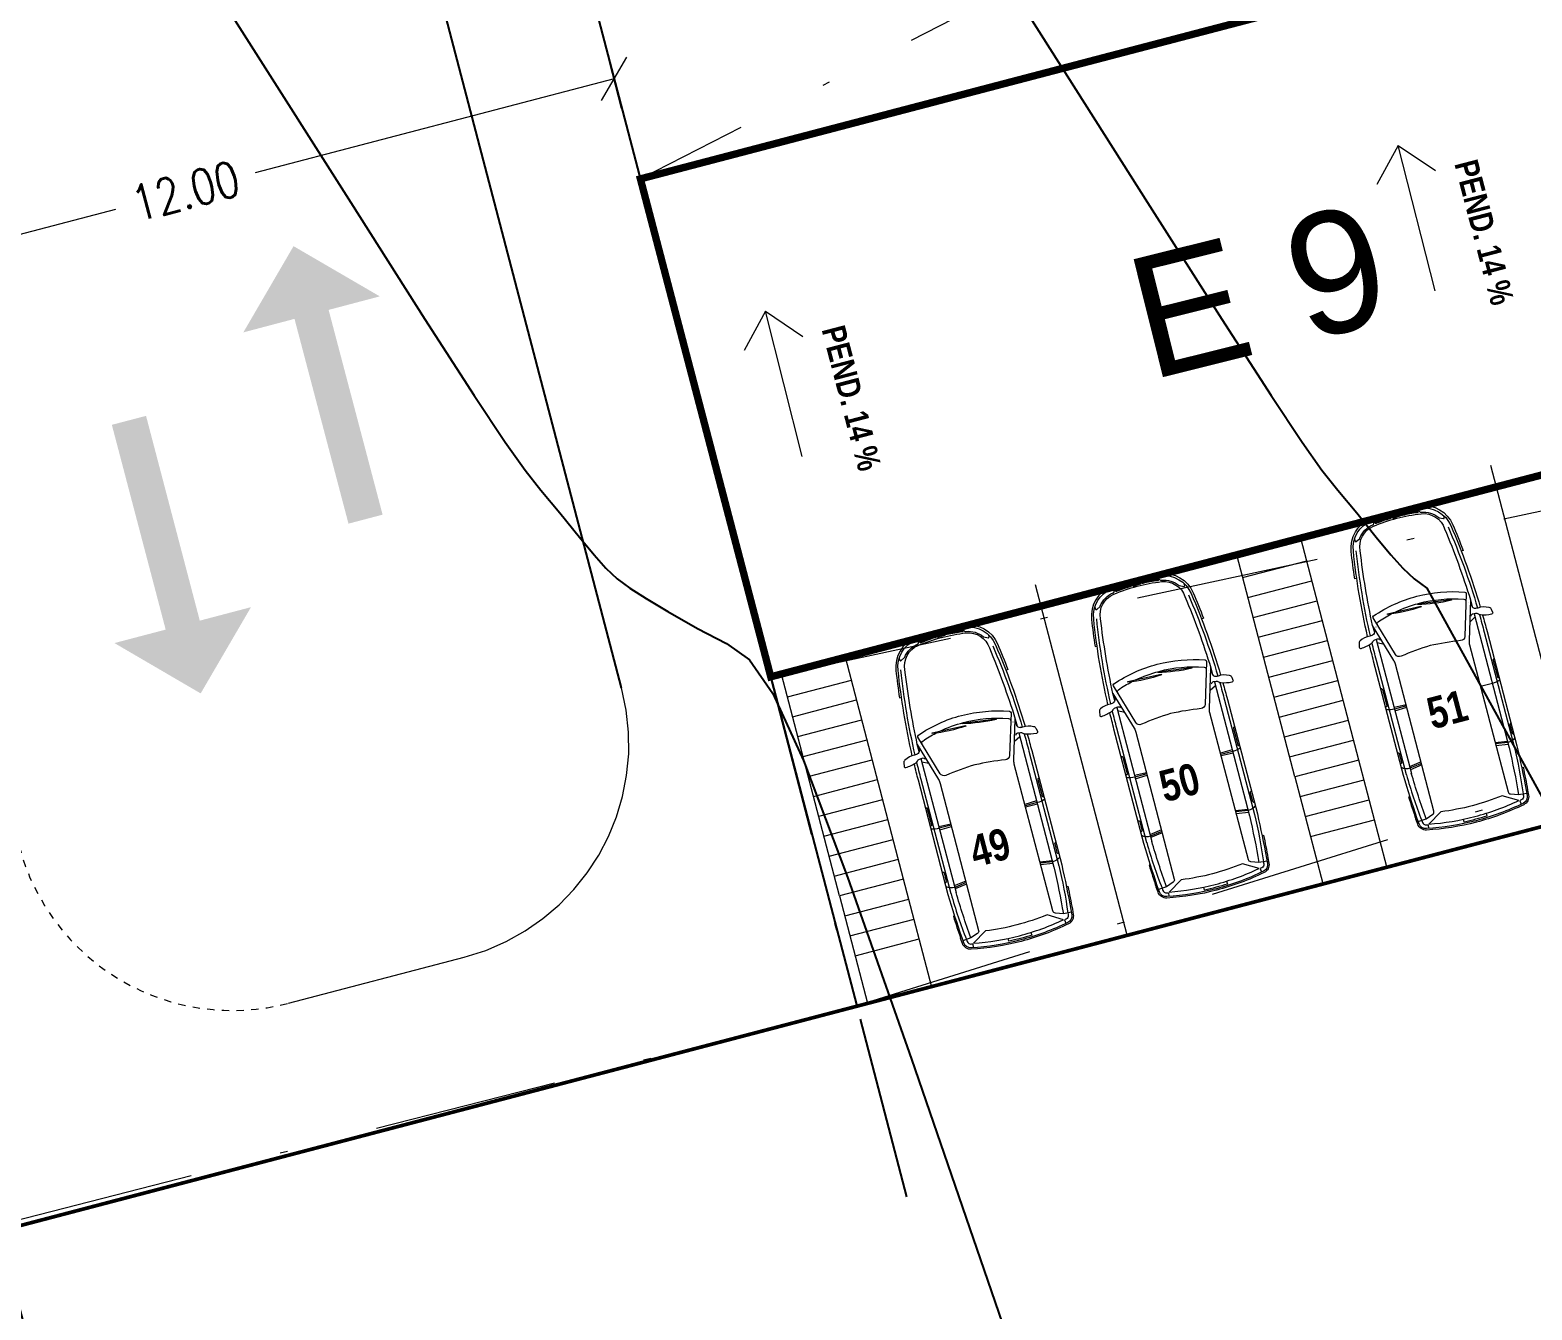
# Model space of a CAD drawing. Header units: metres. Extents: x -899 to -730, y -240 to 6.
# Drawn here: x -844.88 to -824.45, y -213.2 to -195.79 of the extents above; entities that cross this region are included whole.
import ezdxf

# ---------------------------------------------------------------- set-up
doc = ezdxf.new("R2010")
doc.units = ezdxf.units.M
doc.header["$LTSCALE"] = 5
doc.header["$MEASUREMENT"] = 0
doc.linetypes.add('DASHDOT', pattern=[1, 0.5, -0.25, 0, -0.25])
doc.linetypes.add('HIDDEN', pattern=[0.375, 0.25, -0.125])
doc.layers.get('0').update_dxf_attribs({"color": 30})
for name, color, linetype, lineweight in [('A-ANNO-TEXT', 3, 'Continuous', 18), ('A-AREA-PATT', 8, 'Continuous', 18), ('A-FLOR-OVHD', 3, 'HIDDEN', 18), ('U-ANNO-NOTE', 7, 'Continuous', 35), ('U-PARK-MNR', 255, 'Continuous', 13)]:
    doc.layers.add(name, color=color, linetype=linetype, lineweight=lineweight)
doc.layers.add('U-ANNO-DIMS', color=210, linetype='Continuous', lineweight=18, plot=False)
for name, color, linetype in [('U-BLDG', 7, 'Continuous'), ('U-PROP', 1, 'Continuous'), ('U-STRT', 4, 'Continuous'), ('U-TOPO-CURV', 8, 'Continuous')]:
    doc.layers.add(name, color=color, linetype=linetype)
doc.styles.add('E-ARIAL', font='arial.ttf')
doc.styles.add('E-ROMANS', font='romans.shx', dxfattribs={"width": 0.8})
doc.dimstyles.new('E-0200_TICK_24', dxfattribs={"dimscale": 0.001, "dimtxt": 480, "dimasz": 480, "dimexe": 240, "dimexo": 120, "dimgap": 240, "dimtad": 0, "dimzin": 0, "dimdsep": 46, "dimtxsty": 'E-ROMANS', "dimblk": 'OBLIQUE', "dimcen": 240, "dimclrd": 256, "dimclre": 256, "dimclrt": 256, "dimadec": 0, "dimazin": 0, "dimtfac": 1, "dimtmove": 1, "dimatfit": 3, "dimldrblk": 'OPEN90', "dimfxl": 1, "dimtfill": 1, "dimtolj": 1, "dimtzin": 0, "dimlwd": -1, "dimarcsym": 0})

# ---------------------------------------------------------------- blocks, each defined once
blk = doc.blocks.new('_Oblique')
at = {"color": 0, "linetype": 'ByBlock', "lineweight": -2}
blk.add_line((-0.5, -0.5), (0.5, 0.5), dxfattribs=at)
blk = doc.blocks.new('*D283')
at = {"layer": 'U-ANNO-DIMS', "linetype": 'DASHDOT', "lineweight": -2, "transparency": 16777216}
for p, q in [((-832.952, -211.657), (-836.994, -196.219)), ((-844.612, -214.709), (-848.654, -199.272))]:
    blk.add_line(p, q, dxfattribs=at)
at = {"layer": 'U-ANNO-DIMS', "transparency": 16777216}
for p, q in [((-836.933, -196.451), (-841.814, -197.729)), ((-848.593, -199.504), (-843.712, -198.226))]:
    blk.add_line(p, q, dxfattribs=at)
at = {"layer": 'U-ANNO-DIMS', "linetype": 'DASHDOT', "transparency": 16777216, "xscale": 0.48, "yscale": 0.48, "zscale": 0.48}
for p, rotation in [((-836.933, -196.451), 14.67112543496389), ((-848.593, -199.504), 194.6711254349639)]:
    blk.add_blockref('_Oblique', p, dxfattribs=dict(at, rotation=rotation))
at = {"layer": 'U-ANNO-DIMS', "linetype": 'DASHDOT', "transparency": 16777216, "insert": (-842.763, -197.978), "char_height": 0.48, "attachment_point": 5, "rotation": 14.6711, "style": 'E-ROMANS', "bg_fill": 3, "box_fill_scale": 1.25, "bg_fill_color": 256, "bg_fill_true_color": 13158600, "bg_fill_transparency": 0}
blk.add_mtext('\\A1;12.00', dxfattribs=at)
blk = doc.blocks.new('_Open90')
at = {"color": 0, "linetype": 'ByBlock', "lineweight": -2}
for p, q in [((-0.5, 0.5), (0, 0)), ((0, 0), (-1, 0)), ((0, 0), (-0.5, -0.5))]:
    blk.add_line(p, q, dxfattribs=at)

msp = doc.modelspace()

# ---------------------------------------------------------------- hatches: boundary and pattern name
at = {"layer": 'A-AREA-PATT', "linetype": 'DASHDOT'}
h = msp.add_hatch(dxfattribs=at)
h.set_pattern_fill('GRASS', color=256, scale=0.07, style=0)
h.set_pattern_definition([(90, (-133.418, 0), (-1.257235, 1.257235), [0.333375, -2.181095]), (45, (-133.418, 0), (-1.257236, 1.257236), [0.333375, -1.444625]), (135, (-133.418, 0), (-1.257236, -1.257236), [0.333375, -1.444625])])
edge = h.paths.add_edge_path()
edge.add_line((-752.312, -173.159), (-752.517, -173.21))
edge.add_line((-752.517, -173.21), (-757.708, -152.193))
edge.add_line((-757.708, -152.193), (-802.73, -163.774))
edge.add_line((-802.73, -163.774), (-805.665, -152.562))
edge.add_line((-805.665, -152.562), (-808.244, -153.233))
edge.add_line((-808.244, -153.233), (-805.308, -164.449))
edge.add_line((-805.308, -164.449), (-831.621, -171.338))
edge.add_line((-831.621, -171.338), (-825.452, -194.9))
edge.add_line((-825.452, -194.9), (-799.139, -188.011))
edge.add_line((-799.139, -188.011), (-796.191, -199.272))
edge.add_line((-796.191, -199.272), (-793.772, -198.638))
edge.add_line((-793.772, -198.638), (-796.735, -187.32))
edge.add_line((-796.735, -187.32), (-751.702, -175.53))
edge.add_line((-751.702, -175.53), (-752.313, -173.157))
for points in [[(-840.817, -199.594), (-840.083, -202.379), (-840.547, -202.501), (-841.281, -199.716), (-841.977, -199.9), (-841.294, -198.727), (-840.121, -199.41)], [(-842.569, -203.82), (-843.3, -201.035), (-843.765, -201.157), (-843.033, -203.942), (-843.73, -204.125), (-842.557, -204.81), (-841.873, -203.637)]]:
    msp.add_hatch(color=256, dxfattribs=at).paths.add_polyline_path(points)

# ---------------------------------------------------------------- linework, layer by layer
at = {"layer": 'A-ANNO-TEXT', "linetype": 'DASHDOT'}
for p, q in [((-826.271, -197.356, 8.83), (-826.562, -197.89, 8.83)), ((-826.271, -197.356, 8.83), (-825.763, -197.7, 8.83)), ((-825.77, -199.333, 8.83), (-826.271, -197.356, 8.83)), ((-834.876, -199.611, 8.83), (-835.168, -200.145, 8.83)), ((-834.876, -199.611, 8.83), (-834.368, -199.955, 8.83)), ((-834.375, -201.588, 8.83), (-834.876, -199.611, 8.83))]:
    msp.add_line(p, q, dxfattribs=at)
at = {"layer": 'U-BLDG', "const_width": 0.1, "elevation": 8.83}
msp.add_lwpolyline([(-817.858, -192.912), (-816.085, -199.683), (-834.804, -204.584), (-836.577, -197.812)], close=True, dxfattribs=at)
at = {"layer": 'U-PARK-MNR', "elevation": 8.83}
for points in [[(-823.765, -206.476), (-825.013, -201.711)], [(-828.457, -202.964), (-827.587, -202.736)], [(-826.426, -207.169), (-826.807, -205.716), (-827.597, -202.697)], [(-827.677, -205.944), (-828.468, -202.925)], [(-828.387, -203.235), (-827.516, -203.007)], [(-829.956, -208.099), (-831.204, -203.332)], [(-828.316, -203.506), (-827.445, -203.278)], [(-828.245, -203.777), (-827.374, -203.549)], [(-825.289, -203.537), (-825.264, -203.633)], [(-828.174, -204.047), (-827.303, -203.82)], [(-825.299, -203.84), (-825.227, -203.775)], [(-825.239, -203.727), (-824.762, -205.55)], [(-826.62, -203.885), (-826.594, -203.981)], [(-828.103, -204.318), (-827.232, -204.09)], [(-826.569, -204.076), (-826.092, -205.898)], [(-826.462, -204.144), (-826.557, -204.124)], [(-834.649, -204.585), (-833.778, -204.357)], [(-832.998, -207.337), (-833.788, -204.318)], [(-828.032, -204.589), (-827.161, -204.361)], [(-833.869, -207.564), (-834.659, -204.546)], [(-834.578, -204.856), (-833.707, -204.628)], [(-828.77, -204.652), (-828.293, -206.474)], [(-827.961, -204.86), (-827.09, -204.632)], [(-828.83, -204.764), (-828.758, -204.7)], [(-834.507, -205.127), (-833.636, -204.899)], [(-830.1, -205), (-829.623, -206.823)], [(-829.993, -205.069), (-830.088, -205.048)], [(-827.89, -205.131), (-827.02, -204.903)], [(-826.328, -204.999), (-826.165, -204.961)], [(-826.316, -205.046), (-826.155, -204.999)], [(-834.436, -205.398), (-833.565, -205.17)], [(-827.819, -205.402), (-826.949, -205.174)], [(-834.365, -205.668), (-833.494, -205.44)], [(-831.491, -205.461), (-831.418, -205.396)], [(-831.431, -205.348), (-830.954, -207.171)], [(-827.748, -205.673), (-826.878, -205.445)], [(-824.954, -205.478), (-824.786, -205.459)], [(-828.528, -205.575), (-828.689, -205.622)], [(-828.516, -205.622), (-828.679, -205.659)], [(-824.943, -205.517), (-824.775, -205.498)], [(-834.294, -205.939), (-833.424, -205.711)], [(-832.761, -205.697), (-832.284, -207.519)], [(-832.653, -205.765), (-832.748, -205.745)], [(-829.859, -205.923), (-829.696, -205.886)], [(-826.807, -205.716), (-827.677, -205.944), (-827.297, -207.397)], [(-825.961, -205.742), (-826.116, -205.808)], [(-825.95, -205.781), (-826.106, -205.847)], [(-834.223, -206.21), (-833.353, -205.982)], [(-829.847, -205.97), (-829.686, -205.923)], [(-827.606, -206.214), (-826.736, -205.986)], [(-834.152, -206.481), (-833.282, -206.253)], [(-831.189, -206.272), (-831.349, -206.319)], [(-827.536, -206.485), (-826.665, -206.257)], [(-831.177, -206.318), (-831.339, -206.356)], [(-828.485, -206.402), (-828.317, -206.384)], [(-828.474, -206.441), (-828.306, -206.423)], [(-834.081, -206.752), (-833.211, -206.524)], [(-832.519, -206.62), (-832.356, -206.582)], [(-832.507, -206.667), (-832.347, -206.62)], [(-829.492, -206.666), (-829.647, -206.732)], [(-827.465, -206.756), (-826.594, -206.528)], [(-834.011, -207.023), (-833.14, -206.795)], [(-829.481, -206.705), (-829.637, -206.771)], [(-833.94, -207.294), (-833.069, -207.066)], [(-831.145, -207.099), (-830.977, -207.08)], [(-831.135, -207.138), (-830.967, -207.119)], [(-832.152, -207.362), (-832.308, -207.429)], [(-832.142, -207.402), (-832.297, -207.468)]]:
    msp.add_lwpolyline(points, dxfattribs=at)
for points in [[(-826.83, -203.245), (-826.863, -203.25, -0.008677), (-826.911, -202.878, -0.333012), (-826.649, -202.434, -0.035089), (-826.318, -202.322)], [(-826.688, -204.037, -0.030512), (-826.881, -202.875, -0.333012), (-826.638, -202.462, -0.035089), (-826.31, -202.351, -0.035089), (-825.971, -202.287, -0.333012), (-825.556, -202.528, -0.030512), (-825.155, -203.635)], [(-826.585, -202.489, -0.025368), (-826.352, -202.41)], [(-826.581, -202.475, -0.026405), (-826.338, -202.393)], [(-826.577, -202.461, -0.027374), (-826.323, -202.377)], [(-826.305, -202.372), (-826.346, -202.418, 0.74325), (-826.341, -202.426), (-826.294, -202.414)], [(-826.318, -202.322, -0.035089), (-825.974, -202.257, -0.333012), (-825.529, -202.516, -0.008677), (-825.388, -202.864), (-825.42, -202.876)], [(-826.304, -202.372), (-826.247, -202.392, -0.74325), (-826.247, -202.401), (-826.294, -202.413)], [(-826.29, -202.428, -0.035364), (-825.959, -202.366, -0.355184), (-825.64, -202.57, -0.024392), (-825.289, -203.537), (-825.308, -204.092, 0.07261), (-825.301, -204.149), (-824.778, -206.147, 0.318175), (-824.743, -206.177), (-824.634, -206.186), (-824.523, -206.167)], [(-826.287, -202.367, -0.027374), (-826.025, -202.316)], [(-826.266, -202.375, -0.026405), (-826.014, -202.327)], [(-826.245, -202.382, -0.025368), (-826.003, -202.337)], [(-826.025, -202.294), (-825.972, -202.347, -0.001094), (-825.961, -202.346, -0.204341), (-825.72, -202.418, 0.121962), (-825.716, -202.42), (-825.656, -202.432, 0.526865), (-825.644, -202.421), (-825.649, -202.395)], [(-826.866, -202.713), (-826.857, -202.738, 0.526865), (-826.841, -202.742), (-826.795, -202.702, 0.121962), (-826.792, -202.698, -0.204341), (-826.617, -202.518, -0.001094), (-826.607, -202.514), (-826.587, -202.441)], [(-825.998, -206.553), (-825.892, -206.515), (-825.802, -206.454, 0.318175), (-825.786, -206.411), (-826.309, -204.413, 0.07261), (-826.331, -204.36), (-826.62, -203.885, -0.024392), (-826.788, -202.87, -0.355184), (-826.609, -202.536, -0.035364), (-826.29, -202.428)], [(-825.593, -202.543, -0.030527), (-825.193, -203.647)], [(-826.649, -204.028, -0.030527), (-826.841, -202.87)], [(-830.219, -204.961, -0.030512), (-830.412, -203.799, -0.333012), (-830.169, -203.386, -0.035089), (-829.841, -203.275, -0.035089), (-829.502, -203.211, -0.333012), (-829.087, -203.453, -0.030512), (-828.686, -204.56)], [(-829.849, -203.246, -0.035089), (-829.505, -203.182, -0.333012), (-829.06, -203.441, -0.008677), (-828.919, -203.788), (-828.951, -203.8)], [(-829.556, -203.218), (-829.503, -203.272, -0.001094), (-829.492, -203.271, -0.204341), (-829.251, -203.342, 0.121962), (-829.247, -203.344), (-829.187, -203.357, 0.526865), (-829.175, -203.345), (-829.18, -203.319)], [(-829.849, -203.246, 0.035089), (-830.18, -203.358, 0.333012), (-830.442, -203.803, 0.008677), (-830.394, -204.174), (-830.361, -204.169)], [(-830.397, -203.638), (-830.388, -203.663, 0.526865), (-830.372, -203.667), (-830.326, -203.626, 0.121962), (-830.323, -203.623, -0.204341), (-830.148, -203.442, -0.001094), (-830.138, -203.438), (-830.118, -203.365)], [(-830.151, -204.809, -0.024392), (-830.319, -203.795, -0.355184), (-830.14, -203.461, -0.035364), (-829.821, -203.353)], [(-830.116, -203.414, -0.025368), (-829.883, -203.334)], [(-830.112, -203.399, -0.026405), (-829.868, -203.318)], [(-830.108, -203.385, -0.027374), (-829.854, -203.301)], [(-829.836, -203.297), (-829.877, -203.342, 0.74325), (-829.872, -203.35), (-829.825, -203.338)], [(-829.835, -203.296), (-829.778, -203.316, -0.74325), (-829.778, -203.326), (-829.825, -203.338)], [(-829.821, -203.353, -0.035364), (-829.49, -203.29, -0.355184), (-829.171, -203.494, -0.024392), (-828.82, -204.461)], [(-829.818, -203.292, -0.027374), (-829.556, -203.24)], [(-829.797, -203.299, -0.026405), (-829.545, -203.251)], [(-829.776, -203.306, -0.025368), (-829.534, -203.262)], [(-826.019, -203.489, -0.081313), (-825.364, -203.431, -0.39897), (-825.346, -203.451), (-825.366, -204.035, -0.386285), (-825.422, -204.092, 0.028833), (-825.837, -204.16, 0.028833), (-826.231, -204.304, -0.386285), (-826.309, -204.281), (-826.612, -203.783, -0.39897), (-826.606, -203.756, -0.085834), (-826.018, -203.488)], [(-829.124, -203.468, -0.030527), (-828.724, -204.571)], [(-826.313, -203.703, -0.047678), (-825.993, -203.585)], [(-825.993, -203.585, -0.086771), (-825.377, -203.53, -0.399668), (-825.35, -203.561)], [(-825.32, -203.577, -0.000015), (-825.32, -203.579)], [(-825.278, -203.6, -0.000174), (-825.274, -203.615, 0.346455), (-825.223, -203.651), (-825.215, -203.65, 0.073812), (-825.186, -203.644, -0.148415), (-825.038, -203.637, -0.230944), (-825.005, -203.666), (-824.987, -203.705, -0.474401), (-825.001, -203.733, -0.077882), (-825.153, -203.742, -0.179061), (-825.18, -203.734, 0.20076), (-825.218, -203.724), (-825.257, -203.73, 0.386037), (-825.283, -203.761)], [(-830.18, -204.952, -0.030527), (-830.372, -203.794)], [(-825.124, -203.744, -0.004497), (-825.063, -203.966), (-824.656, -205.522, -0.008757), (-824.53, -206.127), (-824.518, -206.198, -0.33391), (-824.573, -206.305, -0.049233), (-825.213, -206.542, -0.049233), (-825.887, -206.649, -0.33391), (-825.988, -206.582), (-826.012, -206.515, -0.008757), (-826.199, -205.926), (-826.606, -204.37, -0.004497), (-826.662, -204.147)], [(-826.555, -203.876, -0.399668), (-826.546, -203.836, -0.029207), (-826.366, -203.729)], [(-825.166, -203.741, -0.004782), (-825.102, -203.976), (-824.695, -205.532)], [(-832.509, -203.943, 0.035089), (-832.841, -204.055, 0.333012), (-833.102, -204.499, 0.008677), (-833.054, -204.871), (-833.021, -204.866)], [(-832.88, -205.658, -0.030512), (-833.072, -204.496, -0.333012), (-832.829, -204.082, -0.035089), (-832.502, -203.972, -0.035089), (-832.162, -203.908, -0.333012), (-831.748, -204.149, -0.030512), (-831.346, -205.256)], [(-832.811, -205.506, -0.024392), (-832.979, -204.491, -0.355184), (-832.801, -204.157, -0.035364), (-832.481, -204.049)], [(-832.776, -204.11, -0.025368), (-832.544, -204.031)], [(-832.772, -204.096, -0.026405), (-832.529, -204.014)], [(-832.768, -204.081, -0.027374), (-832.514, -203.998)], [(-832.496, -203.993), (-832.537, -204.039, 0.74325), (-832.532, -204.047), (-832.486, -204.035)], [(-832.509, -203.943, -0.035089), (-832.166, -203.878, -0.333012), (-831.72, -204.137, -0.008677), (-831.58, -204.485), (-831.611, -204.497)], [(-832.496, -203.993), (-832.438, -204.013, -0.74325), (-832.438, -204.022), (-832.485, -204.034)], [(-832.481, -204.049, -0.035364), (-832.15, -203.987, -0.355184), (-831.831, -204.191, -0.024392), (-831.48, -205.158)], [(-832.478, -203.988, -0.027374), (-832.216, -203.937)], [(-832.457, -203.996, -0.026405), (-832.205, -203.948)], [(-832.436, -204.003, -0.025368), (-832.195, -203.958)], [(-832.217, -203.915), (-832.163, -203.968, -0.001094), (-832.153, -203.967, -0.204341), (-831.912, -204.039, 0.121962), (-831.907, -204.041), (-831.847, -204.053, 0.526865), (-831.836, -204.042), (-831.84, -204.016)], [(-826.598, -203.946, 0.000174), (-826.595, -203.961, -0.346455), (-826.621, -204.017), (-826.628, -204.02, -0.073812), (-826.656, -204.029, 0.148415), (-826.789, -204.096, 0.230944), (-826.804, -204.137), (-826.8, -204.18, 0.474401), (-826.775, -204.197, 0.077882), (-826.638, -204.131, 0.179061), (-826.618, -204.11, -0.20076), (-826.59, -204.083), (-826.553, -204.069, -0.386037), (-826.515, -204.084)], [(-826.572, -203.907, -0.000015), (-826.572, -203.905)], [(-833.057, -204.334), (-833.048, -204.359, 0.526865), (-833.032, -204.363), (-832.986, -204.323, 0.121962), (-832.983, -204.319, -0.204341), (-832.808, -204.139, -0.001094), (-832.799, -204.135), (-832.778, -204.062)], [(-831.785, -204.164, -0.030527), (-831.384, -205.268)], [(-826.16, -205.916), (-826.567, -204.36, -0.004782), (-826.627, -204.123)], [(-829.55, -204.413, -0.081313), (-828.895, -204.355, -0.39897), (-828.877, -204.376), (-828.897, -204.959, -0.386285), (-828.953, -205.017, 0.028833), (-829.368, -205.084, 0.028833), (-829.762, -205.229, -0.386285), (-829.84, -205.206), (-830.143, -204.707, -0.39897), (-830.137, -204.68, -0.085834), (-829.549, -204.413)], [(-829.524, -204.51, -0.086771), (-828.908, -204.454, -0.399668), (-828.881, -204.485)], [(-824.965, -204.341), (-824.97, -204.343, 0.414214), (-824.981, -204.361), (-824.923, -204.582, 0.414214), (-824.904, -204.593), (-824.899, -204.592)], [(-832.841, -205.649, -0.030527), (-833.033, -204.491)], [(-830.086, -204.801, -0.399668), (-830.077, -204.76, -0.029207), (-829.897, -204.653)], [(-829.844, -204.627, -0.047678), (-829.524, -204.51)], [(-828.851, -204.502, -0.000015), (-828.851, -204.503)], [(-828.054, -207.091), (-828.165, -207.11), (-828.274, -207.101, -0.318175), (-828.309, -207.071), (-828.832, -205.074, -0.07261), (-828.839, -205.016), (-828.82, -204.461), (-828.795, -204.557)], [(-828.809, -204.525, -0.000174), (-828.805, -204.539, 0.346455), (-828.754, -204.575), (-828.746, -204.575, 0.073812), (-828.717, -204.569, -0.148415), (-828.569, -204.562, -0.230944), (-828.536, -204.59), (-828.518, -204.63, -0.474401), (-828.532, -204.657, -0.077882), (-828.684, -204.667, -0.179061), (-828.711, -204.658, 0.20076), (-828.749, -204.649), (-828.788, -204.654, 0.386037), (-828.814, -204.685)], [(-824.889, -204.63, -0.092017), (-824.991, -204.674), (-825.153, -204.716)], [(-828.655, -204.668, -0.004497), (-828.594, -204.891), (-828.187, -206.447, -0.008757), (-828.061, -207.052), (-828.049, -207.122, -0.33391), (-828.104, -207.229, -0.049233), (-828.744, -207.466, -0.049233), (-829.418, -207.573, -0.33391), (-829.519, -207.507), (-829.543, -207.439, -0.008757), (-829.73, -206.85), (-830.137, -205.295, -0.004497), (-830.193, -205.071)], [(-830.125, -204.906), (-830.151, -204.809), (-829.862, -205.284, -0.07261), (-829.84, -205.338), (-829.317, -207.335, -0.318175), (-829.333, -207.378), (-829.423, -207.44), (-829.529, -207.477)], [(-830.103, -204.831, -0.000015), (-830.103, -204.83)], [(-828.697, -204.665, -0.004782), (-828.633, -204.901), (-828.226, -206.457)], [(-826.508, -204.745), (-826.503, -204.744, -0.414214), (-826.485, -204.755), (-826.427, -204.976, -0.414214), (-826.437, -204.994), (-826.442, -204.996)], [(-832.21, -205.11, -0.081313), (-831.556, -205.052, -0.39897), (-831.537, -205.072), (-831.557, -205.656, -0.386285), (-831.613, -205.713, 0.028833), (-832.028, -205.781, 0.028833), (-832.423, -205.925, -0.386285), (-832.5, -205.902), (-832.803, -205.404, -0.39897), (-832.797, -205.377, -0.085834), (-832.21, -205.109)], [(-830.129, -204.87, 0.000174), (-830.126, -204.885, -0.346455), (-830.152, -204.941), (-830.159, -204.945, -0.073812), (-830.187, -204.954, 0.148415), (-830.32, -205.02, 0.230944), (-830.335, -205.061), (-830.331, -205.105, 0.474401), (-830.306, -205.122, 0.077882), (-830.169, -205.055, 0.179061), (-830.149, -205.035, -0.20076), (-830.121, -205.008), (-830.084, -204.994, -0.386037), (-830.046, -205.008)], [(-829.691, -206.84), (-830.098, -205.284, -0.004782), (-830.158, -205.048)], [(-826.16, -204.98), (-826.322, -205.022, -0.092017), (-826.432, -205.034)], [(-832.505, -205.323, -0.047678), (-832.184, -205.206)], [(-832.185, -205.206, -0.086771), (-831.569, -205.151, -0.399668), (-831.541, -205.182)], [(-831.512, -205.198, -0.000015), (-831.511, -205.2)], [(-830.715, -207.787), (-830.825, -207.807), (-830.934, -207.798, -0.318175), (-830.97, -207.768), (-831.493, -205.77, -0.07261), (-831.499, -205.713), (-831.48, -205.158), (-831.455, -205.254)], [(-831.469, -205.221, -0.000174), (-831.465, -205.236, 0.346455), (-831.414, -205.272), (-831.406, -205.271, 0.073812), (-831.378, -205.265, -0.148415), (-831.229, -205.258, -0.230944), (-831.196, -205.286), (-831.178, -205.326, -0.474401), (-831.192, -205.354, -0.077882), (-831.344, -205.363, -0.179061), (-831.372, -205.355, 0.20076), (-831.409, -205.345), (-831.448, -205.351, 0.386037), (-831.474, -205.382)], [(-828.496, -205.266), (-828.501, -205.267, 0.414214), (-828.512, -205.285), (-828.454, -205.507, 0.414214), (-828.435, -205.517), (-828.43, -205.516)], [(-824.736, -205.216), (-824.741, -205.217, 0.414214), (-824.752, -205.236), (-824.721, -205.352, 0.414214), (-824.703, -205.362), (-824.698, -205.361)], [(-831.315, -205.365, -0.004497), (-831.255, -205.587), (-830.847, -207.143, -0.008757), (-830.722, -207.748), (-830.709, -207.819, -0.33391), (-830.764, -207.926, -0.049233), (-831.405, -208.163, -0.049233), (-832.079, -208.27, -0.33391), (-832.179, -208.203), (-832.203, -208.136, -0.008757), (-832.39, -207.547), (-832.797, -205.991, -0.004497), (-832.854, -205.768)], [(-832.746, -205.497, -0.399668), (-832.737, -205.457, -0.029207), (-832.557, -205.35)], [(-831.357, -205.362, -0.004782), (-831.293, -205.597), (-830.886, -207.153)], [(-824.684, -205.415, -0.193782), (-824.781, -205.479), (-824.949, -205.497)], [(-832.79, -205.567, 0.000174), (-832.786, -205.582, -0.346455), (-832.813, -205.638), (-832.82, -205.641, -0.073812), (-832.848, -205.65, 0.148415), (-832.98, -205.717, 0.230944), (-832.996, -205.758), (-832.992, -205.801, 0.474401), (-832.966, -205.818, 0.077882), (-832.829, -205.752, 0.179061), (-832.809, -205.731, -0.20076), (-832.781, -205.704), (-832.744, -205.69, -0.386037), (-832.707, -205.705)], [(-832.786, -205.602), (-832.811, -205.506), (-832.522, -205.981, -0.07261), (-832.5, -206.034), (-831.977, -208.032, -0.318175), (-831.993, -208.075), (-832.084, -208.136), (-832.19, -208.174)], [(-832.763, -205.528, -0.000015), (-832.764, -205.526)], [(-830.039, -205.67), (-830.034, -205.668, -0.414214), (-830.016, -205.679), (-829.958, -205.9, -0.414214), (-829.968, -205.919), (-829.973, -205.92)], [(-828.42, -205.555, -0.092017), (-828.522, -205.598), (-828.684, -205.641)], [(-826.279, -205.62), (-826.274, -205.619, -0.414214), (-826.256, -205.629), (-826.225, -205.746, -0.414214), (-826.236, -205.764), (-826.241, -205.765)], [(-824.763, -205.547, -0.013486), (-824.634, -206.186)], [(-824.695, -205.531, -0.024357), (-824.573, -206.175, -0.000346), (-824.568, -206.205, -0.337483), (-824.596, -206.258, -0.001846), (-824.618, -206.269), (-824.6, -206.315)], [(-832.351, -207.537), (-832.759, -205.981, -0.004782), (-832.818, -205.744)], [(-825.956, -205.761), (-826.111, -205.827, -0.193782), (-826.227, -205.819)], [(-824.592, -205.816), (-824.572, -205.812, -0.004489), (-824.511, -206.123)], [(-831.156, -205.962), (-831.161, -205.963, 0.414214), (-831.172, -205.982), (-831.114, -206.203, 0.414214), (-831.096, -206.214), (-831.091, -206.213)], [(-829.691, -205.904), (-829.853, -205.947, -0.092017), (-829.963, -205.959)], [(-826.16, -205.915, 0.024357), (-825.951, -206.536, 0.000346), (-825.941, -206.564, 0.337483), (-825.89, -206.597, 0.001846), (-825.865, -206.595), (-825.859, -206.645)], [(-825.892, -206.515, -0.013486), (-826.093, -205.895)], [(-831.081, -206.251, -0.092017), (-831.183, -206.295), (-831.344, -206.337)], [(-828.267, -206.141), (-828.272, -206.142, 0.414214), (-828.283, -206.16), (-828.252, -206.276, 0.414214), (-828.234, -206.287), (-828.229, -206.286)], [(-826.11, -206.214), (-826.129, -206.22, 0.004489), (-826.031, -206.521)], [(-824.511, -206.124), (-824.498, -206.194, -0.33391), (-824.564, -206.323, -0.049233), (-825.208, -206.561, -0.049233), (-825.886, -206.669, -0.33391), (-826.006, -206.589), (-826.03, -206.522)], [(-832.699, -206.366), (-832.694, -206.365, -0.414214), (-832.676, -206.376), (-832.618, -206.597, -0.414214), (-832.629, -206.615), (-832.634, -206.617)], [(-828.215, -206.339, -0.193782), (-828.312, -206.403), (-828.48, -206.422)], [(-828.294, -206.471, -0.013486), (-828.165, -207.11)], [(-828.226, -206.455, -0.024357), (-828.104, -207.099, -0.000346), (-828.099, -207.129, -0.337483), (-828.127, -207.183, -0.001846), (-828.149, -207.193), (-828.131, -207.24)], [(-825.076, -206.44), (-825.064, -206.478, -0.011619), (-825.218, -206.522, -0.011619), (-825.375, -206.559), (-825.383, -206.52)], [(-832.351, -206.601), (-832.513, -206.643, -0.092017), (-832.623, -206.655)], [(-829.81, -206.544), (-829.805, -206.543, -0.414214), (-829.787, -206.554), (-829.756, -206.67, -0.414214), (-829.767, -206.688), (-829.772, -206.69)], [(-829.487, -206.686), (-829.642, -206.752, -0.193782), (-829.758, -206.743)], [(-830.927, -206.837), (-830.932, -206.838, 0.414214), (-830.943, -206.857), (-830.912, -206.973, 0.414214), (-830.894, -206.983), (-830.889, -206.982)], [(-829.691, -206.839, 0.024357), (-829.482, -207.46, 0.000346), (-829.472, -207.489, 0.337483), (-829.421, -207.522, 0.001846), (-829.396, -207.52), (-829.39, -207.569)], [(-829.423, -207.44, -0.013486), (-829.624, -206.819)], [(-828.123, -206.741), (-828.103, -206.737, -0.004489), (-828.042, -207.048)], [(-830.875, -207.036, -0.193782), (-830.972, -207.1), (-831.14, -207.118)], [(-828.042, -207.048), (-828.029, -207.119, -0.33391), (-828.095, -207.247, -0.049233), (-828.739, -207.485, -0.049233), (-829.417, -207.593, -0.33391), (-829.537, -207.514), (-829.561, -207.446)], [(-832.47, -207.241), (-832.465, -207.24, -0.414214), (-832.447, -207.25), (-832.417, -207.366, -0.414214), (-832.427, -207.385), (-832.432, -207.386)], [(-830.954, -207.168, -0.013486), (-830.825, -207.807)], [(-830.886, -207.152, -0.024357), (-830.764, -207.796, -0.000346), (-830.759, -207.826, -0.337483), (-830.787, -207.879, -0.001846), (-830.81, -207.89), (-830.791, -207.936)], [(-829.641, -207.138), (-829.66, -207.144, 0.004489), (-829.562, -207.446)], [(-832.147, -207.382), (-832.302, -207.448, -0.193782), (-832.418, -207.44)], [(-832.084, -208.136, -0.013486), (-832.284, -207.516)], [(-830.783, -207.437), (-830.764, -207.433, -0.004489), (-830.702, -207.744)], [(-828.607, -207.364), (-828.595, -207.402, -0.011619), (-828.749, -207.447, -0.011619), (-828.905, -207.484), (-828.914, -207.445)], [(-832.352, -207.536, 0.024357), (-832.143, -208.157, 0.000346), (-832.132, -208.185, 0.337483), (-832.082, -208.218, 0.001846), (-832.057, -208.216), (-832.05, -208.266)], [(-832.301, -207.835), (-832.32, -207.841, 0.004489), (-832.222, -208.142)], [(-830.702, -207.745), (-830.69, -207.815, -0.33391), (-830.755, -207.944, -0.049233), (-831.399, -208.182, -0.049233), (-832.078, -208.29, -0.33391), (-832.198, -208.21), (-832.222, -208.143)], [(-831.267, -208.061), (-831.255, -208.099, -0.011619), (-831.41, -208.143, -0.011619), (-831.566, -208.18), (-831.574, -208.141)]]:
    msp.add_lwpolyline(points, format="xyb", dxfattribs=at)
for points in [[(-826.308, -202.361), (-826.364, -202.423, -0.138742), (-826.378, -202.432, 0.021214), (-826.571, -202.499, -0.621128), (-826.584, -202.487), (-826.575, -202.456, -0.236715), (-826.563, -202.442, -0.02729)], [(-826.011, -202.352, 0.021214), (-826.211, -202.389, -0.138742), (-826.228, -202.388), (-826.308, -202.36, -0.02729), (-826.045, -202.307, -0.236715), (-826.028, -202.312), (-826.005, -202.335, -0.621128)], [(-829.742, -203.313, -0.138742), (-829.759, -203.312), (-829.839, -203.285, -0.02729), (-829.576, -203.231, -0.236715), (-829.559, -203.237), (-829.536, -203.26, -0.621128), (-829.542, -203.277, 0.021214)], [(-830.094, -203.367, -0.02729), (-829.839, -203.285), (-829.895, -203.348, -0.138742), (-829.909, -203.357, 0.021214), (-830.102, -203.424, -0.621128), (-830.115, -203.411), (-830.106, -203.38, -0.236715)], [(-826.415, -203.735), (-826.417, -203.726), (-825.963, -203.624), (-825.961, -203.633, -0.051752)], [(-826.009, -203.602), (-826.011, -203.592), (-825.549, -203.534), (-825.548, -203.543, -0.051752)], [(-832.556, -204.044, -0.138742), (-832.569, -204.053, 0.021214), (-832.762, -204.12, -0.621128), (-832.776, -204.108), (-832.767, -204.077, -0.236715), (-832.755, -204.063, -0.02729), (-832.5, -203.982)], [(-832.202, -203.973, 0.021214), (-832.403, -204.009, -0.138742), (-832.419, -204.009), (-832.499, -203.981, -0.02729), (-832.236, -203.928, -0.236715), (-832.219, -203.933), (-832.196, -203.956, -0.621128)], [(-829.946, -204.659), (-829.948, -204.65), (-829.494, -204.548), (-829.492, -204.558, -0.051752)], [(-829.54, -204.526), (-829.542, -204.517), (-829.08, -204.459), (-829.079, -204.468, -0.051752)], [(-832.607, -205.356), (-832.609, -205.347), (-832.155, -205.245), (-832.153, -205.254, -0.051752)], [(-832.201, -205.223), (-832.202, -205.213), (-831.74, -205.155), (-831.739, -205.164, -0.051752)], [(-825.856, -206.587, 0.046663), (-825.228, -206.484, 0.046663), (-824.631, -206.266), (-824.856, -206.201, -0.033192), (-825.266, -206.338, -0.033192), (-825.692, -206.42)], [(-828.162, -207.19), (-828.387, -207.126, -0.033192), (-828.797, -207.263, -0.033192), (-829.223, -207.345), (-829.387, -207.511, 0.046663), (-828.759, -207.408, 0.046663)], [(-832.047, -208.208, 0.046663), (-831.42, -208.105, 0.046663), (-830.822, -207.887), (-831.047, -207.822, -0.033192), (-831.458, -207.959, -0.033192), (-831.883, -208.041)]]:
    msp.add_lwpolyline(points, format="xyb", close=True, dxfattribs=at)
at = {"layer": 'U-PROP', "linetype": 'DASHDOT', "ltscale": 0.01, "const_width": 0.05, "elevation": 8.83}
msp.add_lwpolyline([(-872.262, -162.552), (-858.348, -215.545), (-736.88, -183.692), (-749.928, -133.933), (-822.652, -150.083)], close=True, dxfattribs=at)
at = {"layer": 'U-STRT', "ltscale": 15}
msp.add_line((-836.832, -204.735, 8.83), (-846.914, -166.226, 8.83), dxfattribs=at)
at = {"layer": 'U-STRT', "ltscale": 15, "elevation": 8.83}
msp.add_lwpolyline([(-833.633, -209.058), (-738.618, -184.148, 0.449439), (-737.89, -182.98), (-749.176, -138.903, 0.415341), (-750.397, -138.184), (-844.728, -162.725)], format="xyb", dxfattribs=at)
at = {"layer": 'U-TOPO-CURV', "color": 8, "elevation": 110.83}
for points in [[(-843.946, -192.733), (-841.965, -195.855), (-840.517, -198.135), (-839.507, -199.72), (-838.838, -200.758), (-838.416, -201.393), (-838.145, -201.774), (-837.929, -202.046), (-837.673, -202.356), (-837.407, -202.684), (-837.207, -202.926), (-837.045, -203.107), (-836.892, -203.251), (-836.72, -203.38), (-836.499, -203.52), (-836.202, -203.695), (-835.799, -203.927), (-835.405, -204.133), (-835.093, -204.354), (-834.775, -204.812), (-834.36, -205.723), (-833.762, -207.308), (-832.89, -209.785), (-831.656, -213.372)], [(-833.11, -192.733), (-831.128, -195.855), (-829.68, -198.135), (-828.67, -199.72), (-828.001, -200.758), (-827.579, -201.393), (-827.308, -201.774), (-827.092, -202.046), (-826.836, -202.356), (-826.57, -202.684), (-826.371, -202.926), (-826.208, -203.107), (-826.055, -203.251), (-825.883, -203.38), (-824.097, -206.622)]]:
    msp.add_lwpolyline(points, dxfattribs=at)

# ---------------------------------------------------------------- texts
at = {"layer": 'A-ANNO-TEXT', "style": 'E-ARIAL'}
msp.add_text('E 9', height=1.6522, rotation=13.9818, dxfattribs=at).set_placement((-829.654, -200.554))
at = {"layer": 'A-ANNO-TEXT', "linetype": 'DASHDOT', "char_height": 0.32102, "width": 4.69283, "attachment_point": 3, "rotation": 284.6308, "style": 'E-ROMANS'}
for insert in [(-824.69, -199.472, 8.83), (-833.295, -201.727, 8.83)]:
    msp.add_mtext('{\\fArial|b1|i0|c0|p34;PEND. 14 %}', dxfattribs=dict(at, insert=insert))
at = {"layer": 'U-ANNO-NOTE', "char_height": 0.42803, "width": 0.48375, "attachment_point": 1, "rotation": 14.7116, "style": 'E-ROMANS'}
for s, insert in [('{\\fArial|b1|i0|c0|p34;51}', (-825.916, -204.887, -17.66)), ('{\\fArial|b1|i0|c0|p34;50}', (-829.557, -205.879, -17.66)), ('{\\fArial|b1|i0|c0|p34;49}', (-832.134, -206.764, -17.66))]:
    msp.add_mtext(s, dxfattribs=dict(at, insert=insert))

# ---------------------------------------------------------------- next in the draw order: dimensions: what is measured, and where the dimension line sits
at = {"layer": 'U-ANNO-DIMS', "linetype": 'DASHDOT'}
dim = msp.add_aligned_dim(p1=(-832.922, -211.773, 8.83), p2=(-844.581, -214.825, 8.83), distance=-15.838, text='12.00', dimstyle='E-0200_TICK_24', dxfattribs=at)
dim.commit()
dim.dimension.update_dxf_attribs({"geometry": '*D283', "text_midpoint": (-842.763, -197.978, 8.83)})

# ---------------------------------------------------------------- next in the draw order: hatches: boundary and pattern name
at = {"layer": 'A-AREA-PATT', "ltscale": 15}
h = msp.add_hatch(dxfattribs=at)
h.set_pattern_fill('GRASS', color=256, scale=0.05, angle=-59.0428, style=0)
h.set_pattern_definition([(30.95724, (0, 0), (0.3081602, 1.2320451), [0.238125, -1.557925]), (345.95724, (0, 0), (0.3081604, 1.232046), [0.238125, -1.031875]), (75.95724, (0, 0), (-1.232046, 0.3081604), [0.238125, -1.031875])])
edge = h.paths.add_edge_path()
edge.add_arc((-33022.98, -8633.019), 33261.318, 14.665547, 14.6732388)
edge.add_line((-846.441, -207.724), (-850.987, -208.914))
edge.add_line((-850.987, -208.914), (-850.949, -209.059))
edge.add_line((-850.949, -209.059), (-857.721, -210.832))
edge.add_line((-857.721, -210.832), (-867.523, -173.394))
edge.add_line((-867.523, -173.394), (-856.204, -170.43))
edge.add_line((-856.204, -170.43), (-859.131, -159.251))
edge.add_line((-859.131, -159.251), (-872.262, -162.552))
edge.add_line((-872.262, -162.552), (-858.373, -215.451))
edge.add_line((-858.373, -215.451), (-845.31, -212.043))

# ---------------------------------------------------------------- next in the draw order: linework, layer by layer
at = {"layer": 'A-FLOR-OVHD', "linetype": 'DASHDOT'}
for p, q in [((-738.805, -179.389, 8.83), (-833.633, -209.058, 8.83)), ((-834.804, -204.584, 8.83), (-737.992, -183.728, 8.83)), ((-826.13, -192.466, 107.83), (-836.577, -197.812, 8.83)), ((-832.804, -208.846, 8.83), (-847.248, -212.539, 8.83))]:
    msp.add_line(p, q, dxfattribs=at)
at = {"layer": 'A-FLOR-OVHD', "linetype": 'DASHDOT', "ltscale": 15}
msp.add_line((-841.364, -209.023, 8.83), (-838.973, -208.396, 8.83), dxfattribs=at)
msp.add_arc((-839.734, -205.495, 8.83), 3, 284.6941, 14.6712, dxfattribs=at)
at = {"layer": 'A-FLOR-OVHD', "linetype": 'DASHDOT', "ltscale": 0.01}
msp.add_arc((-842.125, -206.122, 8.83), 3, 194.6712, 284.6941, dxfattribs=at)
at = {"layer": 'U-PARK-MNR', "elevation": 8.83}
for points in [[(-832.613, -208.807), (-832.998, -207.337), (-833.869, -207.564), (-833.487, -209.021)], [(-833.798, -207.835), (-832.927, -207.607)], [(-833.727, -208.106), (-832.856, -207.878)], [(-833.656, -208.377), (-832.785, -208.149)]]:
    msp.add_lwpolyline(points, dxfattribs=at)
at = {"layer": 'U-STRT', "ltscale": 15, "elevation": 8.83}
msp.add_lwpolyline([(-844.468, -167.672), (-833.633, -209.058)], dxfattribs=at)

doc.saveas('drawing.dxf')
